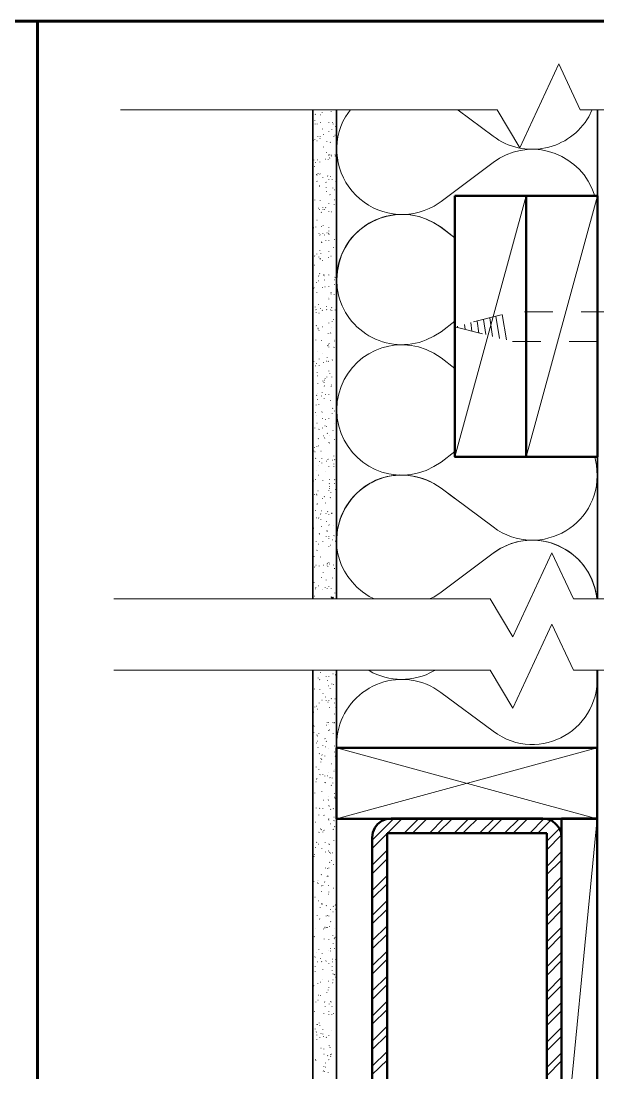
# Model space of a CAD drawing. Header units: inches. Extents: x 5 to 516, y -193 to 129.
# Drawn here: x 344.688 to 346.719, y -20.627 to -16.926 of the extents above; entities that cross this region are included whole.
import ezdxf

# ---------------------------------------------------------------- set-up
doc = ezdxf.new("R2010")
doc.units = ezdxf.units.IN
doc.header["$MEASUREMENT"] = 0
doc.linetypes.add('PDF_IMPORT', pattern=[1, 0.8, -0.2])
doc.layers.add('PDF5_Geometry', color=7, linetype='Continuous')
doc.layers.add('PDF5_Solid Fills', color=7, linetype='Continuous')

msp = doc.modelspace()

# ---------------------------------------------------------------- hatches: boundary and pattern name
at = {"layer": 'PDF5_Solid Fills', "transparency": 33554559}
msp.add_hatch(color=256, dxfattribs=at).paths.add_polyline_path([(345.7810279, -18.957898), (345.7843613, -18.957898), (345.7865845, -18.9567869), (345.7865845, -18.9534535), (345.7799168, -18.9567869)])

# ---------------------------------------------------------------- linework, layer by layer
at = {"layer": 'PDF5_Geometry', "lineweight": 60}
for points in [[(379.067698, -46.9256782), (379.067698, -16.9256758), (334.0676944, -16.9256758), (334.0676944, -46.9256782)], [(344.7465837, -24.4323428), (344.7465837, -16.9256758)]]:
    msp.add_lwpolyline(points, dxfattribs=at)
at = {"layer": 'PDF5_Geometry', "lineweight": 15}
for points in [[(345.0388065, -17.2378978), (346.3643622, -17.2378978), (346.4432509, -17.3712311), (346.5810288, -17.0767866), (346.6565844, -17.2378978), (348.4876957, -17.2378978)], [(345.779918, -17.2445642), (345.779918, -17.243453)], [(346.718806, -18.957898), (346.718806, -17.239009)], [(345.7221403, -17.275674), (345.7221403, -17.2767851)], [(345.7243624, -17.2534527), (345.7232513, -17.2545638)], [(345.7421395, -17.2556748), (345.7410284, -17.2556748)], [(345.7421395, -17.2823427), (345.7421395, -17.2812316)], [(345.7476959, -17.2490084), (345.7476959, -17.2478973)], [(345.7721394, -17.2823427), (345.7721394, -17.2812316)], [(345.7843622, -17.2834526), (345.7843622, -17.2823415)], [(345.7232502, -17.2878969), (345.7232502, -17.289008)], [(345.7310288, -17.2890068), (345.7310288, -17.2878957)], [(345.7488059, -17.3056739), (345.7488059, -17.3045628)], [(345.7710295, -17.3145647), (345.7710295, -17.3134536)], [(345.7821401, -17.3067861), (345.7821401, -17.305675)], [(345.7865844, -17.2878969), (345.7865844, -17.289008)], [(345.7954729, -17.2956755), (345.7954729, -17.2967866)], [(345.717696, -17.3467868), (345.717696, -17.3456756)], [(345.7221403, -17.3423425), (345.7221403, -17.3434536)], [(345.7299166, -17.3467868), (345.7310277, -17.3467868)], [(345.733251, -17.3312296), (345.733251, -17.3323407)], [(345.7410295, -17.3390082), (345.7399184, -17.3390082)], [(345.7410295, -17.3334517), (345.7410295, -17.3323406)], [(345.7532501, -17.3245632), (345.7532501, -17.3234521)], [(345.7643631, -17.3490089), (345.7643631, -17.35012)], [(345.7765837, -17.352341), (345.7776948, -17.3534521)], [(345.7888065, -17.3334517), (345.7888065, -17.3323406)], [(345.7943607, -17.3267853), (345.7932496, -17.3267853)], [(345.7532501, -17.3690081), (345.7532501, -17.367897)], [(345.7632509, -17.3878973), (345.7632509, -17.3890084)], [(345.718806, -17.4145629), (345.718806, -17.415674)], [(345.7243624, -17.4245636), (345.7243624, -17.4234525)], [(345.732141, -17.413453), (345.7332521, -17.413453)], [(345.7399173, -17.4223415), (345.7399173, -17.4212304)], [(345.7588066, -17.4112308), (345.7599177, -17.4112308)], [(345.7688073, -17.4123408), (345.7688073, -17.4112297)], [(345.7710295, -17.399008), (345.7710295, -17.3978969)], [(345.7721394, -17.3956737), (345.7732505, -17.3967848)], [(345.7754737, -17.4067866), (345.7743626, -17.4078977)], [(345.779918, -17.3967859), (345.779918, -17.397897)], [(345.7810279, -17.4012301), (345.7810279, -17.400119)], [(345.7943607, -17.3967859), (345.7932496, -17.3967859)], [(345.7943607, -17.4001179), (345.7954718, -17.401229)], [(346.3499176, -17.4234534), (346.1665842, -17.5601201)], [(345.7210281, -17.4390086), (345.7210281, -17.4378975)], [(345.7276945, -17.4656742), (345.7265834, -17.4656742)], [(345.7299166, -17.4678963), (345.7310277, -17.4678963)], [(345.733251, -17.4623421), (345.7343621, -17.4634532)], [(345.7399173, -17.4634521), (345.7410285, -17.4645632)], [(345.7299166, -17.4890077), (345.7310277, -17.4901188)], [(345.7399173, -17.5056748), (345.7388062, -17.5056748)], [(345.751028, -17.4756749), (345.751028, -17.476786)], [(345.7610287, -17.492342), (345.7621398, -17.4934532)], [(345.7665829, -17.4701185), (345.767694, -17.4712296)], [(345.7710295, -17.4823413), (345.7710295, -17.4834524)], [(345.7776959, -17.4712307), (345.7776959, -17.4723418)], [(345.7832501, -17.4845635), (345.7832501, -17.4834523)], [(345.7965851, -17.4912299), (345.7965851, -17.4901187)], [(345.717696, -17.5201198), (345.7165849, -17.5201198)], [(345.7388052, -17.5067848), (345.737694, -17.5067848)], [(345.7621387, -17.511229), (345.7621387, -17.5123401)], [(345.7643631, -17.525674), (345.763252, -17.525674)], [(345.7754737, -17.5356748), (345.7765848, -17.5367859)], [(345.7854722, -17.5123412), (345.7854722, -17.5134523)], [(345.7910286, -17.5201198), (345.7899175, -17.5201198)], [(346.4665839, -17.5412312), (346.2154728, -18.4590091)], [(346.7165839, -17.5412312), (346.4665839, -18.4590091)], [(346.7076954, -17.5412312), (346.6976954, -17.5134534)], [(345.7221403, -17.5556739), (345.7221403, -17.5545628)], [(345.7410295, -17.5567861), (345.7410295, -17.5578972)], [(345.7710295, -17.5667846), (345.7710295, -17.5678957)], [(345.7899164, -17.5712311), (345.7899164, -17.5723422)], [(345.7921408, -17.554564), (345.793252, -17.554564)], [(346.718806, -17.5723411), (346.7165838, -17.5701188)], [(345.7365853, -17.5845639), (345.7354742, -17.5845639)], [(345.7388052, -17.5890082), (345.737694, -17.5890082)], [(345.7454738, -17.5978967), (345.7443627, -17.5990078)], [(345.7499181, -17.5812296), (345.7510292, -17.5823407)], [(345.7521402, -17.5890082), (345.7510291, -17.5890082)], [(345.7565845, -17.5878982), (345.7565845, -17.5890094)], [(345.7599188, -17.5812296), (345.7610299, -17.5823407)], [(345.7710295, -17.5956746), (345.7710295, -17.5967857)], [(345.779918, -17.5967868), (345.7810291, -17.5967868)], [(345.717696, -17.6534523), (345.7188071, -17.6534523)], [(345.7254724, -17.6501179), (345.7254724, -17.651229)], [(345.7310288, -17.6267867), (345.7299177, -17.6267867)], [(345.7454738, -17.6501179), (345.7454738, -17.6490068)], [(345.7521402, -17.6434538), (345.7521402, -17.6445649)], [(345.7710295, -17.6512301), (345.7710295, -17.6523412)], [(345.7376952, -17.6734515), (345.7365841, -17.6734515)], [(345.7399173, -17.6778957), (345.7410285, -17.6790068)], [(345.751028, -17.6745637), (345.751028, -17.6734525)], [(345.7565845, -17.6790079), (345.7565845, -17.6778968)], [(345.765473, -17.6712316), (345.7643619, -17.6712316)], [(345.7710295, -17.6723415), (345.7699183, -17.6734526)], [(345.7721394, -17.663453), (345.7710283, -17.6645641)], [(345.7732516, -17.6767858), (345.7721405, -17.6767858)], [(345.7454738, -17.7034536), (345.7454738, -17.7023425)], [(345.7465837, -17.7056735), (345.7465837, -17.7045624)], [(345.7610287, -17.6990094), (345.7610287, -17.6978983)], [(345.7710295, -17.6990094), (345.7710295, -17.6978983)], [(345.7876966, -17.7223406), (345.7876966, -17.7234517)], [(345.7910286, -17.695675), (345.7910286, -17.6945639)], [(345.7210281, -17.7523405), (345.7221392, -17.7534516)], [(345.7288067, -17.7456741), (345.7288067, -17.744563)], [(345.7365853, -17.7567848), (345.7365853, -17.7556737)], [(345.7399173, -17.7334513), (345.7399173, -17.7345624)], [(345.7410295, -17.7623413), (345.7399184, -17.7634524)], [(345.7421395, -17.7612291), (345.7421395, -17.7623402)], [(345.7432517, -17.743452), (345.7432517, -17.7423409)], [(345.7688073, -17.757897), (345.7699184, -17.757897)], [(345.7710295, -17.7356757), (345.7710295, -17.7367868)], [(345.779918, -17.7534527), (345.7788069, -17.7534527)], [(345.7221403, -17.7845626), (345.7210292, -17.7845626)], [(345.7488059, -17.7678977), (345.7488059, -17.7667866)], [(345.7354731, -17.8223411), (345.7365842, -17.8234522)], [(345.7399173, -17.8134526), (345.7388062, -17.8145637)], [(345.7554723, -17.8212311), (345.7543612, -17.8223423)], [(345.7543623, -17.8167846), (345.7543623, -17.8178957)], [(345.7565845, -17.8367861), (345.7565845, -17.8378972)], [(345.7710295, -17.8167846), (345.7721406, -17.8167846)], [(345.7710295, -17.8201189), (345.7710295, -17.8190078)], [(345.7932508, -17.8356739), (345.7921397, -17.8356739)], [(345.7943607, -17.8267853), (345.7932496, -17.8278965)], [(345.797695, -17.8367861), (345.797695, -17.8378972)], [(345.8021403, -17.8056757), (345.7999181, -17.8356757)], [(345.718806, -17.8645638), (345.7199171, -17.865675)], [(345.7276945, -17.8445624), (345.7276945, -17.8456735)], [(345.7365853, -17.8401181), (345.7354742, -17.8401181)], [(345.7499181, -17.8634517), (345.748807, -17.8634517)], [(345.7588066, -17.8612295), (345.7576955, -17.8612295)], [(345.7710295, -17.8590074), (345.7721406, -17.8601185)], [(345.7921408, -17.8512311), (345.7921408, -17.8523422)], [(345.7165838, -17.8801188), (345.7176949, -17.8801188)], [(345.7288067, -17.881231), (345.7288067, -17.8801199)], [(345.7688073, -17.899008), (345.7688073, -17.9001191)], [(345.7710295, -17.9034523), (345.7710295, -17.9045634)], [(345.7788058, -17.881231), (345.7799169, -17.8823421)], [(345.779918, -17.8867852), (345.779918, -17.8856741)], [(345.7899164, -17.8878974), (345.7899164, -17.8867863)], [(345.7988072, -17.9101187), (345.7988072, -17.9090076)], [(345.7165838, -17.9334522), (345.7154727, -17.9345633)], [(345.7232502, -17.9323423), (345.7232502, -17.9312312)], [(345.7254724, -17.9401186), (345.7265835, -17.9412297)], [(345.7265846, -17.9501193), (345.7265846, -17.9512304)], [(345.7354731, -17.9234515), (345.734362, -17.9234515)], [(345.7421395, -17.9378965), (345.7421395, -17.9367854)], [(345.7476959, -17.9434529), (345.7488071, -17.944564)], [(345.7632509, -17.9301201), (345.7632509, -17.9312312)], [(345.7643631, -17.9401186), (345.763252, -17.9412297)], [(345.7776959, -17.9412308), (345.7765847, -17.9423419)], [(345.7810279, -17.9334522), (345.782139, -17.9345633)], [(345.7821401, -17.9456751), (345.7821401, -17.9445639)], [(345.7943607, -17.9423407), (345.7943607, -17.9434518)], [(345.7365853, -17.9534536), (345.7376964, -17.9534536)], [(345.7832501, -17.9823414), (345.7832501, -17.9834525)], [(345.7876966, -17.975675), (345.7876966, -17.9767861)], [(346.2154739, -17.9812314), (346.166585, -18.0190092)], [(346.2710295, -17.9867856), (346.2754739, -18.0167856)], [(346.2932508, -17.9812314), (346.2999175, -18.0234537)], [(346.3154744, -17.975675), (346.3243633, -18.0290083)], [(346.3376957, -17.9701185), (346.3476957, -18.0356741)], [(346.359917, -17.9645643), (346.3721393, -18.0423421)], [(346.3821406, -17.9578979), (346.3965851, -18.0478979)], [(345.717696, -18.0001184), (345.7165849, -18.0001184)], [(345.7265846, -17.9967864), (345.7276957, -17.9978975)], [(345.7343609, -18.0067848), (345.7332498, -18.0067848)], [(345.7343609, -18.0101191), (345.7343609, -18.009008)], [(345.7376952, -18.0145634), (345.7365841, -18.0145634)], [(345.7488059, -18.0012306), (345.7476948, -18.0012306)], [(345.7688073, -18.0234519), (345.7688073, -18.024563)], [(345.7710295, -17.9878978), (345.7710295, -17.9890089)], [(345.7765837, -18.022342), (345.7776948, -18.0234531)], [(345.779918, -18.0045649), (345.779918, -18.0056761)], [(346.2488059, -17.993452), (346.2510281, -18.0101187)], [(345.7254724, -18.0490076), (345.7254724, -18.0478965)], [(345.7454738, -18.0490076), (345.7454738, -18.0501187)], [(345.7732516, -18.0590083), (345.7732516, -18.0601194)], [(345.779918, -18.0256741), (345.779918, -18.0267852)], [(345.7910286, -18.0445633), (345.7921398, -18.0445633)], [(345.7910286, -18.0512297), (345.7921398, -18.0523408)], [(346.7165839, -18.0712312), (346.7165839, -18.0567867)], [(345.7154739, -18.0790075), (345.716585, -18.0801186)], [(345.733251, -18.0901182), (345.733251, -18.089007)], [(345.751028, -18.0967868), (345.7499169, -18.0967868)], [(345.7665829, -18.0667846), (345.767694, -18.0678957)], [(345.7710295, -18.0645648), (345.7699183, -18.0645648)], [(345.7710295, -18.0723411), (345.7710295, -18.0734522)], [(345.7899164, -18.0734533), (345.7888053, -18.0745644)], [(345.797695, -18.0656747), (345.7988062, -18.0667858)], [(346.2154737, -18.1478974), (346.1665848, -18.1101196), (346.1410292, -18.094564), (346.1143625, -18.0812307)], [(346.718806, -18.0734533), (346.7165838, -18.07012)], [(345.7165838, -18.1156761), (345.7154727, -18.1156761)], [(345.718806, -18.1234524), (345.718806, -18.1245635)], [(345.7265846, -18.1301188), (345.7276957, -18.1301188)], [(345.7376952, -18.1145639), (345.7376952, -18.115675)], [(345.7532501, -18.1278967), (345.7532501, -18.1267855)], [(345.7621387, -18.1223402), (345.7632498, -18.1223402)], [(345.765473, -18.1090074), (345.765473, -18.1078963)], [(345.7688073, -18.1223402), (345.7699184, -18.1234513)], [(345.7843622, -18.1178959), (345.7832511, -18.119007)], [(345.7243624, -18.1390073), (345.7254735, -18.1390073)], [(345.7310288, -18.1623408), (345.7310288, -18.1634519)], [(345.7376952, -18.1378974), (345.7376952, -18.1367863)], [(345.7710295, -18.1567866), (345.7710295, -18.1578977)], [(345.7754737, -18.164563), (345.7754737, -18.1656741)], [(345.733251, -18.1734515), (345.7321398, -18.1734515)], [(345.733251, -18.2012293), (345.733251, -18.2001182)], [(345.751028, -18.1912308), (345.751028, -18.1923419)], [(345.7554723, -18.196785), (345.7543612, -18.1978961)], [(345.7554723, -18.2090079), (345.7565834, -18.210119)], [(345.7576944, -18.1890087), (345.7565833, -18.1890087)], [(345.7588066, -18.1823423), (345.7588066, -18.1834534)], [(345.7643631, -18.179008), (345.7643631, -18.1778968)], [(345.7810279, -18.2067857), (345.7810279, -18.2056746)], [(345.7821401, -18.1778958), (345.7821401, -18.1790069)], [(345.797695, -18.1812301), (345.7988062, -18.1812301)], [(345.7288067, -18.2423421), (345.7276956, -18.2434532)], [(345.733251, -18.2378978), (345.733251, -18.2367867)], [(345.7454738, -18.2445642), (345.7454738, -18.2456753)], [(345.7476959, -18.2323414), (345.7476959, -18.2312303)], [(345.7588066, -18.24012), (345.7599177, -18.24012)], [(345.7710295, -18.2412299), (345.7710295, -18.2401188)], [(345.779918, -18.2101201), (345.779918, -18.2112312)], [(345.7265846, -18.2767863), (345.7265846, -18.2756752)], [(345.732141, -18.2567848), (345.7310299, -18.2567848)], [(345.7365853, -18.2745642), (345.7365853, -18.2756753)], [(345.7554723, -18.2523406), (345.7554723, -18.2534517)], [(345.7788058, -18.2612291), (345.7776947, -18.2612291)], [(345.7988072, -18.2612291), (345.7976961, -18.2612291)], [(345.8010292, -18.2645641), (345.7999181, -18.293453), (345.8010292, -18.323453)], [(345.7254724, -18.3034519), (345.7243613, -18.3034519)], [(345.7299166, -18.3145648), (345.7288055, -18.3145648)], [(345.7476959, -18.3012297), (345.7465848, -18.3023408)], [(345.7832501, -18.3078961), (345.7832501, -18.306785)], [(345.7843622, -18.2878969), (345.7854734, -18.2890081)], [(345.7921408, -18.2967855), (345.7910297, -18.2978966)], [(345.7221403, -18.3578975), (345.7221403, -18.3567864)], [(345.7310288, -18.3401182), (345.7299177, -18.3401182)], [(345.7488059, -18.3245633), (345.749917, -18.3245633)], [(345.7488059, -18.3578975), (345.7488059, -18.3567864)], [(345.7576944, -18.3501189), (345.7588055, -18.3501189)], [(345.7599188, -18.3278976), (345.7599188, -18.3290087)], [(345.7632509, -18.352341), (345.7632509, -18.3534521)], [(345.7710295, -18.3256754), (345.7710295, -18.3245643)], [(345.7921408, -18.3434525), (345.7910297, -18.3434525)], [(345.7376952, -18.3612296), (345.7365841, -18.3623407)], [(345.7532501, -18.3856753), (345.7543613, -18.3856753)], [(345.7576944, -18.3923417), (345.7565833, -18.3934528)], [(345.7665829, -18.3756745), (345.7654718, -18.3767857)], [(345.7754737, -18.3845631), (345.7754737, -18.3856742)], [(345.7854722, -18.366786), (345.7865833, -18.366786)], [(345.7210281, -18.4256759), (345.7210281, -18.426787)], [(345.7299166, -18.4234515), (345.7299166, -18.4223404)], [(345.7343609, -18.3945638), (345.735472, -18.3956749)], [(345.7365853, -18.4201194), (345.7354742, -18.4201194)], [(345.7710295, -18.4090088), (345.7710295, -18.4101199)], [(345.7743615, -18.4112309), (345.7743615, -18.4101198)], [(345.7910286, -18.3967859), (345.7921398, -18.397897)], [(345.718806, -18.4378965), (345.718806, -18.4390076)], [(345.7232502, -18.4412308), (345.7221391, -18.4412308)], [(345.7243624, -18.4634522), (345.7254735, -18.4645633)], [(345.7432517, -18.4390087), (345.7443628, -18.4390087)], [(345.7465837, -18.4645643), (345.7465837, -18.4634532)], [(345.7676951, -18.4667865), (345.7688062, -18.4678976)], [(345.7888065, -18.4556736), (345.7888065, -18.4567847)], [(345.7932508, -18.4678964), (345.7921397, -18.4690075)], [(346.2154739, -18.4401186), (346.166585, -18.4778964)], [(346.7132515, -18.487898), (346.7076959, -18.4590091)], [(345.7343609, -18.49012), (345.7343609, -18.4912311)], [(345.7388052, -18.4745628), (345.7388052, -18.4756739)], [(345.7465837, -18.4801193), (345.7465837, -18.4812304)], [(345.7632509, -18.4745628), (345.764362, -18.4745628)], [(345.7710295, -18.4934521), (345.7710295, -18.4945632)], [(345.7854722, -18.4712307), (345.7843611, -18.4712307)], [(345.7888065, -18.4845635), (345.7888065, -18.4834524)], [(345.7888065, -18.4934521), (345.7888065, -18.4945632)], [(346.1143625, -18.5067863), (346.1410292, -18.493453), (346.1665848, -18.4778974)], [(345.7243624, -18.537897), (345.7243624, -18.5390081)], [(345.7299166, -18.5067849), (345.7288055, -18.5067849)], [(345.7365853, -18.523452), (345.7354742, -18.523452)], [(345.751028, -18.5412313), (345.7499169, -18.5423424)], [(345.7610287, -18.5112291), (345.7610287, -18.5123402)], [(345.7743615, -18.5390069), (345.7743615, -18.540118)], [(345.7921408, -18.5390069), (345.793252, -18.540118)], [(346.7165839, -18.5301184), (346.7165839, -18.5156739)], [(345.717696, -18.5434534), (345.717696, -18.5445645)], [(345.7343609, -18.5790075), (345.7332498, -18.5790075)], [(345.7710295, -18.5778976), (345.7710295, -18.5790087)], [(345.7732516, -18.552342), (345.7743627, -18.5534531)], [(345.7743615, -18.570119), (345.7743615, -18.5712301)], [(345.7754737, -18.5634526), (345.7743626, -18.5634526)], [(345.7921408, -18.5534519), (345.7921408, -18.5523408)], [(345.7954729, -18.5723411), (345.7954729, -18.5734522)], [(346.718806, -18.5734533), (346.7165838, -18.57012)], [(345.7210281, -18.5901182), (345.7210281, -18.5912293)], [(345.7288067, -18.5901182), (345.7276956, -18.5901182)], [(345.7288067, -18.5923426), (345.7288067, -18.5934537)], [(345.7499181, -18.6056754), (345.748807, -18.6056754)], [(345.7565845, -18.599009), (345.7554734, -18.6001201)], [(345.7776959, -18.6023411), (345.7765847, -18.6034522)], [(345.7788058, -18.584564), (345.7788058, -18.5856751)], [(345.7243624, -18.6478981), (345.7243624, -18.6490093)], [(345.7299166, -18.6256746), (345.7310277, -18.6256746)], [(345.7310288, -18.6245646), (345.7321399, -18.6245646)], [(345.7443616, -18.6490081), (345.7454727, -18.6490081)], [(345.7599188, -18.6212303), (345.7599188, -18.6223414)], [(345.7676951, -18.6512302), (345.766584, -18.6523413)], [(345.7276945, -18.6734515), (345.7265834, -18.6734515)], [(345.7354731, -18.6734515), (345.7365842, -18.6745626)], [(345.7421395, -18.6601187), (345.7432506, -18.6612299)], [(345.7432517, -18.6778958), (345.7432517, -18.6790069)], [(345.7621387, -18.6578966), (345.7610276, -18.6578966)], [(345.7632509, -18.6878965), (345.7632509, -18.6867854)], [(345.7710295, -18.6623409), (345.7710295, -18.663452)], [(345.7810279, -18.6567867), (345.7799168, -18.6567867)], [(345.7821401, -18.6567867), (345.7832512, -18.6578978)], [(345.7154739, -18.7267872), (345.716585, -18.7267872)], [(345.717696, -18.7101201), (345.7188071, -18.7101201)], [(345.7454738, -18.7045636), (345.7454738, -18.7056748)], [(345.765473, -18.7178964), (345.7643619, -18.7178964)], [(345.765473, -18.7212308), (345.765473, -18.7223419)], [(345.7721394, -18.6978972), (345.7732505, -18.6990084)], [(345.7888065, -18.7023415), (345.7888065, -18.7012304)], [(345.7265846, -18.7567849), (345.7265846, -18.7556738)], [(345.7388052, -18.7290071), (345.737694, -18.7301182)], [(345.7388052, -18.7312315), (345.737694, -18.7312315)], [(345.751028, -18.7567849), (345.751028, -18.7556738)], [(345.7621387, -18.7378979), (345.7621387, -18.739009)], [(345.7710295, -18.7390078), (345.7721406, -18.7401189)], [(345.7710295, -18.7467864), (345.7710295, -18.7456753)], [(345.7843622, -18.7512307), (345.7832511, -18.7512307)], [(345.7899164, -18.7356758), (345.7888053, -18.7367869)], [(345.7943607, -18.7556749), (345.7954718, -18.7556749)], [(345.014363, -18.9590079), (346.3399187, -18.9590079), (346.4188075, -19.0923413), (346.5565853, -18.7967857), (346.6321409, -18.9590079), (349.5843633, -18.9590079)], [(345.7310288, -18.787897), (345.7299177, -18.7890081)], [(345.7343609, -18.7656757), (345.735472, -18.7656757)], [(345.7721394, -18.7745642), (345.7721394, -18.7734531)], [(345.7776959, -18.7701199), (345.7765847, -18.7701199)], [(345.7199182, -18.8101206), (345.7199182, -18.8090095)], [(345.7421395, -18.8123404), (345.7421395, -18.8112293)], [(345.765473, -18.8334518), (345.7665841, -18.8345629)], [(345.7710295, -18.8301198), (345.7710295, -18.8312309)], [(345.7743615, -18.8367861), (345.7743615, -18.835675)], [(345.7988072, -18.820119), (345.7988072, -18.8190079)], [(345.7154739, -18.8701204), (345.7154739, -18.8712315)], [(345.7210281, -18.8456747), (345.7221392, -18.8467858)], [(345.7265846, -18.8401182), (345.7254734, -18.8401182)], [(345.7376952, -18.8434525), (345.7376952, -18.8423414)], [(345.7521402, -18.8656761), (345.7521402, -18.864565)], [(345.7543623, -18.8401182), (345.7532512, -18.8401182)], [(345.765473, -18.8390083), (345.765473, -18.8401194)], [(345.7676951, -18.8445625), (345.7676951, -18.8456736)], [(345.7876966, -18.8390083), (345.7876966, -18.8401194)], [(345.7910286, -18.8523411), (345.7899175, -18.8523411)], [(345.7921408, -18.8523411), (345.793252, -18.8523411)], [(345.7199182, -18.9012302), (345.7199182, -18.9001191)], [(345.7354731, -18.9123409), (345.7365842, -18.9123409)], [(345.7443616, -18.8834532), (345.7454727, -18.8834532)], [(345.7621387, -18.8923417), (345.7621387, -18.8912306)], [(345.7843622, -18.8845631), (345.7843622, -18.8856742)], [(345.797695, -18.8856753), (345.797695, -18.8867864)], [(345.7221403, -18.9490095), (345.7210292, -18.9490095)], [(345.7254724, -18.9234516), (345.7243613, -18.9234516)], [(345.7254724, -18.9178974), (345.7254724, -18.9190085)], [(345.7499181, -18.9245638), (345.7510292, -18.9245638)], [(345.7499181, -18.9256759), (345.7510292, -18.9256759)], [(345.7588066, -18.9190073), (345.7588066, -18.9178962)], [(345.765473, -18.9223416), (345.765473, -18.9212305)], [(345.7710295, -18.914563), (345.7710295, -18.9156741)], [(345.779918, -18.9223416), (345.779918, -18.9234527)], [(345.7932508, -18.9378965), (345.7932508, -18.9390077)], [(345.014363, -19.2101201), (346.3399187, -19.2101201), (346.4188075, -19.3434535), (346.5565853, -19.0478979), (346.6321409, -19.2101201), (351.5932526, -19.2101201)], [(345.7343609, -19.2378979), (345.7343609, -19.2367868)], [(345.7388052, -19.2423422), (345.7399163, -19.2434533)], [(345.7421395, -19.2190087), (345.7421395, -19.2178976)], [(345.7621387, -19.2323415), (345.7621387, -19.2334526)], [(345.7665829, -19.2456743), (345.7665829, -19.2445631)], [(345.7710295, -19.2312315), (345.7710295, -19.2323426)], [(345.7865844, -19.2223407), (345.7854733, -19.2223407)], [(345.7954729, -19.2256751), (345.7943618, -19.2256751)], [(345.7954729, -19.2267873), (345.7954729, -19.2256762)], [(346.7143615, -19.2123415), (346.7143615, -19.2112303)], [(346.715474, -19.2467865), (346.715474, -19.2367864)], [(346.718806, -22.3478971), (346.718806, -19.2112301)], [(345.7210281, -19.2756742), (345.7210281, -19.2767853)], [(345.7399173, -19.2778963), (345.7399173, -19.2790074)], [(345.7699173, -19.2645635), (345.7710284, -19.2645635)], [(345.7765837, -19.2756742), (345.7765837, -19.2745631)], [(345.7821401, -19.2578971), (345.7821401, -19.2590082)], [(345.7876966, -19.2612292), (345.7876966, -19.2601181)], [(345.7465837, -19.3156748), (345.7476949, -19.3156748)], [(345.7521402, -19.2912314), (345.7510291, -19.2912314)], [(345.7599188, -19.3045641), (345.7599188, -19.303453)], [(345.7621387, -19.3167847), (345.7621387, -19.3156736)], [(345.7710295, -19.3156748), (345.7710295, -19.3167859)], [(345.7810279, -19.3090084), (345.7799168, -19.3101195)], [(345.7943607, -19.3101206), (345.7932496, -19.3101206)], [(345.7221403, -19.3401183), (345.7221403, -19.3390071)], [(345.7276945, -19.3367862), (345.7288056, -19.3367862)], [(345.7310288, -19.3467869), (345.7321399, -19.3467869)], [(345.7376952, -19.3245633), (345.7376952, -19.3256744)], [(345.7676951, -19.3223412), (345.7688062, -19.3223412)], [(345.7743615, -19.3401183), (345.7743615, -19.3412294)], [(345.7921408, -19.3256755), (345.7921408, -19.3245644)], [(345.7965851, -19.3412305), (345.7965851, -19.3401193)], [(345.718806, -19.3578976), (345.7176949, -19.3578976)], [(345.765473, -19.3923417), (345.765473, -19.3934529)], [(345.7699173, -19.3934539), (345.7699173, -19.3945651)], [(345.7854722, -19.3945639), (345.7854722, -19.3934528)], [(345.7932508, -19.3934539), (345.7921397, -19.3934539)], [(345.7921408, -19.3634518), (345.7921408, -19.3645629)], [(345.718806, -19.4290081), (345.718806, -19.4278969)], [(345.7199182, -19.4056745), (345.7188071, -19.4067856)], [(345.7621387, -19.4034524), (345.7632498, -19.4034524)], [(345.7699173, -19.4212317), (345.7699173, -19.4223428)], [(345.7710295, -19.4001181), (345.7710295, -19.399007)], [(345.7732516, -19.4190073), (345.7743627, -19.4201184)], [(345.7899164, -19.3956738), (345.7899164, -19.3945627)], [(345.7965851, -19.4012303), (345.7976962, -19.4012303)], [(345.7276945, -19.4667866), (345.7276945, -19.4656754)], [(345.7288067, -19.4378966), (345.7288067, -19.4367855)], [(345.732141, -19.459008), (345.7310299, -19.459008)], [(345.732141, -19.4401187), (345.732141, -19.4412298)], [(345.7365853, -19.4323424), (345.7365853, -19.4334535)], [(345.7576944, -19.4501194), (345.7588055, -19.4512305)], [(345.7632509, -19.459008), (345.7621398, -19.4601191)], [(345.7865844, -19.4323424), (345.7865844, -19.4334535)], [(346.718806, -19.459008), (346.7154727, -19.4567857)], [(345.7154739, -19.4845636), (345.716585, -19.4856747)], [(345.733251, -19.4812315), (345.7343621, -19.4812315)], [(345.7388052, -19.5023407), (345.737694, -19.5034518)], [(345.751028, -19.4756751), (345.751028, -19.474564)], [(345.7610287, -19.4790072), (345.7599176, -19.4790072)], [(345.7710295, -19.4834514), (345.7710295, -19.4845625)], [(345.7910286, -19.4978964), (345.7910286, -19.4967853)], [(345.7921408, -19.4767873), (345.7921408, -19.4756762)], [(346.715474, -19.7323415), (345.7988072, -19.4823415)], [(346.715474, -19.4823415), (345.7988072, -19.7323415)], [(345.7154739, -19.5223421), (345.716585, -19.5223421)], [(345.7432517, -19.52012), (345.7432517, -19.5212311)], [(345.7432517, -19.5334528), (345.7432517, -19.5323417)], [(345.7465837, -19.5223421), (345.7454726, -19.5234532)], [(345.7465837, -19.5078971), (345.7476949, -19.5090082)], [(345.7576944, -19.5123414), (345.7576944, -19.5112303)], [(345.779918, -19.539007), (345.7810291, -19.539007)], [(345.7954729, -19.5123414), (345.7943618, -19.5134525)], [(345.7265846, -19.5501199), (345.7265846, -19.551231)], [(345.7365853, -19.5578962), (345.7365853, -19.5590073)], [(345.7410295, -19.5767855), (345.7399184, -19.5778966)], [(345.751028, -19.5778977), (345.751028, -19.5767866)], [(345.7710295, -19.567897), (345.7710295, -19.5690081)], [(345.7888065, -19.5645649), (345.7899176, -19.5645649)], [(345.7921408, -19.5601206), (345.7910297, -19.5601206)], [(345.7254724, -19.6023411), (345.7265835, -19.6023411)], [(345.7288067, -19.5934526), (345.7276956, -19.5934526)], [(345.7288067, -19.5912305), (345.7288067, -19.5923416)], [(345.7576944, -19.5823419), (345.7576944, -19.5812308)], [(345.7576944, -19.6034533), (345.7576944, -19.6045644)], [(345.7599188, -19.6045633), (345.7588077, -19.6056744)], [(345.7665829, -19.5812297), (345.7654718, -19.5812297)], [(345.7754737, -19.5867862), (345.7765848, -19.5878973)], [(345.779918, -19.614564), (345.7810291, -19.6156751)], [(345.7832501, -19.5878984), (345.7832501, -19.5890095)], [(345.7854722, -19.6056755), (345.7854722, -19.6067866)], [(345.7221403, -19.6412296), (345.7221403, -19.6423407)], [(345.7465837, -19.6356754), (345.7465837, -19.6367865)], [(345.7710295, -19.6523425), (345.7710295, -19.6534536)], [(345.7910286, -19.643454), (345.7899175, -19.643454)], [(345.7154739, -19.6678974), (345.716585, -19.6678974)], [(345.7532501, -19.6667852), (345.7543613, -19.6667852)], [(345.7699173, -19.6656753), (345.7688062, -19.6667864)], [(345.7721394, -19.6867867), (345.7721394, -19.6856756)], [(345.7732516, -19.6867867), (345.7721405, -19.6878978)], [(345.7899164, -19.6567868), (345.7910276, -19.6567868)], [(345.7943607, -19.6601188), (345.7932496, -19.6601188)], [(345.7265846, -19.6934531), (345.7265846, -19.6945642)], [(345.7365853, -19.7201186), (345.7365853, -19.7190075)], [(345.7399173, -19.6956752), (345.7388062, -19.6967863)], [(345.7499181, -19.6956752), (345.7499181, -19.6967863)], [(345.7543623, -19.7201186), (345.7554734, -19.7212298)], [(345.7788058, -19.6990095), (345.7776947, -19.7001206)], [(345.7876966, -19.6967851), (345.7865855, -19.6978962)], [(345.7899164, -19.7267873), (345.7888053, -19.7267873)], [(345.7243624, -19.7445644), (345.7254735, -19.7445644)], [(345.7699173, -19.7323415), (345.7710284, -19.7334526)], [(345.7710295, -19.7367858), (345.7710295, -19.7356747)], [(345.7765837, -19.7501186), (345.7776948, -19.7501186)], [(345.7899164, -19.7390079), (345.7888053, -19.740119)], [(345.7932508, -19.7601193), (345.7921397, -19.7612304)], [(345.9243611, -19.8078963), (345.9999166, -19.7312296)], [(345.9776945, -19.7834528), (346.0299167, -19.7312306)], [(346.0365844, -19.7834528), (346.0888066, -19.7312306)], [(346.0665843, -19.7834528), (346.1176954, -19.7312306)], [(346.1254742, -19.7834528), (346.1765853, -19.7312306)], [(346.1543619, -19.7834528), (346.2065841, -19.7312306)], [(346.2132518, -19.7834528), (346.2576963, -19.7390084)], [(346.2576944, -19.7690078), (346.2954722, -19.73123)], [(346.2576944, -19.7390079), (346.2654722, -19.7312301)], [(346.3021393, -19.7834528), (346.3543616, -19.7312306)], [(346.3310293, -19.7834528), (346.3832515, -19.7312306)], [(346.3899169, -19.7834528), (346.4421392, -19.7312306)], [(346.4199169, -19.7834528), (346.4721391, -19.7312306)], [(346.4788067, -19.7834528), (346.5299179, -19.7312306)], [(346.5076945, -19.7834528), (346.55325, -19.7378972)], [(346.715474, -19.7312316), (346.5910295, -21.0234539)], [(345.7376952, -19.7801185), (345.7365841, -19.7812296)], [(345.7432517, -19.7678979), (345.7421406, -19.7678979)], [(345.7454738, -19.77012), (345.7443627, -19.7712311)], [(345.7499181, -19.7790085), (345.7499181, -19.7778974)], [(345.7543623, -19.7723421), (345.7554734, -19.7734532)], [(345.7876955, -19.7701189), (345.7865844, -19.7690078), (345.7865844, -19.7701189)], [(345.7965851, -19.7934535), (345.7976962, -19.7934535)], [(345.9243611, -19.8367862), (345.9765833, -19.784564)], [(346.2432517, -19.7834528), (346.2576962, -19.7690084)], [(346.5388066, -19.8112306), (346.583251, -19.7667861)], [(346.5388066, -19.8412305), (346.5899177, -19.7890083)], [(345.7243624, -19.8334519), (345.7243624, -19.834563)], [(345.7288067, -19.8145649), (345.7276956, -19.815676)], [(345.7343609, -19.8212313), (345.735472, -19.8223424)], [(345.7465837, -19.8367862), (345.7465837, -19.8378973)], [(345.7588066, -19.8145649), (345.7588066, -19.815676)], [(345.7710295, -19.8201191), (345.7710295, -19.8212302)], [(345.7743615, -19.8223412), (345.7743615, -19.8234523)], [(345.7888065, -19.8101206), (345.7888065, -19.8090095)], [(345.717696, -19.8667861), (345.7165849, -19.8667861)], [(345.7199182, -19.8656762), (345.7199182, -19.8667873)], [(345.7210281, -19.8578976), (345.7210281, -19.8590087)], [(345.7599188, -19.850119), (345.7599188, -19.8490079)], [(345.7710295, -19.8456748), (345.7699183, -19.8467859)], [(345.7743615, -19.8512312), (345.7754726, -19.8512312)], [(345.7788058, -19.8534533), (345.7776947, -19.8534533)], [(345.7832501, -19.8523412), (345.7843612, -19.8523412)], [(345.9243611, -19.8956739), (345.9765833, -19.8434516)], [(345.9243611, -19.925676), (345.9765833, -19.8734538)], [(346.5388066, -19.9001181), (346.5910288, -19.8478959)], [(345.7599188, -19.9056746), (345.7599188, -19.9045635)], [(345.7665829, -19.9067868), (345.7665829, -19.9078979)], [(345.7710295, -19.9045646), (345.7710295, -19.9056758)], [(345.7754737, -19.8856754), (345.7743626, -19.8867865)], [(345.7810279, -19.879009), (345.7810279, -19.8801201)], [(345.7888065, -19.893454), (345.7876954, -19.893454)], [(345.7988072, -19.8867853), (345.7988072, -19.8878964)], [(346.5388066, -19.9290081), (346.5910288, -19.877897)], [(345.7165838, -19.9334524), (345.7165838, -19.9323412)], [(345.7310288, -19.9490095), (345.7310288, -19.9478984)], [(345.7343609, -19.9490095), (345.7343609, -19.9478984)], [(345.7443616, -19.9290081), (345.7454727, -19.9301192)], [(345.765473, -19.9356745), (345.765473, -19.9345634)], [(345.7688073, -19.9334524), (345.7676962, -19.9345635)], [(345.7988072, -19.9245638), (345.7976961, -19.9245638)], [(345.9243611, -19.9845637), (345.9765833, -19.9323414)], [(346.5388066, -19.9890079), (346.5910288, -19.9367857)], [(345.718806, -19.9534538), (345.718806, -19.9523427)], [(345.733251, -19.9578981), (345.7321398, -19.9590092)], [(345.7343609, -19.959008), (345.7343609, -19.9601191)], [(345.7465837, -19.9678965), (345.7454726, -19.9678965)], [(345.7499181, -19.9667866), (345.7499181, -19.9678977)], [(345.7565845, -19.9545637), (345.7576956, -19.9556749)], [(345.7699173, -19.9656744), (345.7699173, -19.9667855)], [(345.7876966, -19.9767873), (345.7865855, -19.9767873)], [(345.9243611, -20.0134536), (345.9765833, -19.9612314)], [(346.5388066, -20.0178979), (346.5910288, -19.9656757)], [(346.718806, -19.9601202), (346.7154727, -19.9567869)], [(345.7154739, -20.0078972), (345.716585, -20.0078972)], [(345.7221403, -20.0078972), (345.7232514, -20.0078972)], [(345.7354731, -20.02123), (345.7365842, -20.02123)], [(345.7454738, -19.987898), (345.7454738, -19.9890091)], [(345.7699173, -19.9978964), (345.7688062, -19.9978964)], [(345.7710295, -19.9890079), (345.7710295, -19.990119)], [(345.9243611, -20.0723413), (345.9765833, -20.020119)], [(345.7410295, -20.0456757), (345.7410295, -20.0445646)], [(345.7454738, -20.0312307), (345.7443627, -20.0312307)], [(345.7465837, -20.0323429), (345.7465837, -20.0312318)], [(345.7488059, -20.0312307), (345.7488059, -20.0323418)], [(345.7621387, -20.0378971), (345.7632498, -20.0390082)], [(345.7776959, -20.0523421), (345.7776959, -20.051231)], [(345.7876966, -20.0401192), (345.7865855, -20.0412303)], [(345.7943607, -20.035675), (345.7954718, -20.0367861)], [(345.7954729, -20.0490077), (345.796584, -20.0501189)], [(345.9243611, -20.1023412), (345.9765833, -20.0501189)], [(346.5388066, -20.0767855), (346.5910288, -20.0245633)], [(346.5388066, -20.1067854), (346.5910288, -20.0545632)], [(345.7310288, -20.0712313), (345.7310288, -20.0723424)], [(345.7388052, -20.0845641), (345.7399163, -20.0856752)], [(345.7621387, -20.0734535), (345.7621387, -20.0745646)], [(345.7665829, -20.0723413), (345.767694, -20.0723413)], [(345.7710295, -20.0734535), (345.7710295, -20.0745646)], [(345.7776959, -20.0934526), (345.778807, -20.0945638)], [(345.7865844, -20.0601207), (345.7854733, -20.0601207)], [(345.7232502, -20.1167862), (345.7232502, -20.1178973)], [(345.7532501, -20.1212304), (345.7532501, -20.1201193)], [(345.7576944, -20.1156762), (345.7576944, -20.1167873)], [(345.7588066, -20.1134518), (345.7576955, -20.1134518)], [(345.7632509, -20.114564), (345.7632509, -20.1156751)], [(345.765473, -20.114564), (345.7665841, -20.114564)], [(345.7743615, -20.1112297), (345.7743615, -20.1101186)], [(345.7910286, -20.1167862), (345.7921398, -20.1178973)], [(345.9243611, -20.1612311), (345.9765833, -20.1090088)], [(346.5388066, -20.1656753), (346.5910288, -20.1134531)], [(345.7165838, -20.1534525), (345.7165838, -20.1545636)], [(345.7210281, -20.1467861), (345.719917, -20.1478972)], [(345.7554723, -20.1556746), (345.7554723, -20.1545635)], [(345.7710295, -20.1578967), (345.7710295, -20.1567856)], [(345.7854722, -20.143454), (345.7854722, -20.1423429)], [(345.7865844, -20.1712318), (345.7865844, -20.1701207)], [(345.7910286, -20.1534525), (345.7899175, -20.1545636)], [(345.7932508, -20.1490082), (345.7943619, -20.1501193)], [(345.7988072, -20.1690074), (345.7976961, -20.1701185)], [(345.9243611, -20.1901188), (345.9765833, -20.1390077)], [(346.5388066, -20.194563), (346.5910288, -20.1423408)], [(345.7288067, -20.2023416), (345.7299178, -20.2023416)], [(345.7365853, -20.1923409), (345.7365853, -20.1912298)], [(345.7476959, -20.2078981), (345.7476959, -20.206787)], [(345.7721394, -20.1956752), (345.7710283, -20.1956752)], [(345.7776959, -20.1901188), (345.7776959, -20.1890077)], [(345.7776959, -20.1978974), (345.7776959, -20.1967863)], [(345.7921408, -20.1890088), (345.7921408, -20.1901199)], [(345.9243611, -20.2501186), (345.9765833, -20.1978964)], [(346.5388066, -20.2534529), (346.5910288, -20.2012307)], [(345.7232502, -20.2178966), (345.7221391, -20.2190077)], [(345.733251, -20.2356759), (345.7321398, -20.2356759)], [(345.7421395, -20.223453), (345.7421395, -20.2245641)], [(345.7465837, -20.2345637), (345.7454726, -20.2356748)], [(345.7621387, -20.2323415), (345.7610276, -20.2334527)], [(345.7710295, -20.2412301), (345.7710295, -20.2423412)], [(345.7832501, -20.2356759), (345.7843612, -20.2356759)], [(345.7854722, -20.2267873), (345.7843611, -20.2267873)], [(345.7965851, -20.2278973), (345.795474, -20.2278973)], [(345.9243611, -20.2790086), (345.9765833, -20.2267863)], [(346.5388066, -20.2834528), (346.5910288, -20.2312306)], [(345.7232502, -20.2534529), (345.7232502, -20.2523418)], [(345.7232502, -20.27012), (345.7232502, -20.2690089)], [(345.7499181, -20.2623415), (345.7499181, -20.2612303)], [(345.7832501, -20.2523407), (345.7832501, -20.2534518)], [(345.7832501, -20.2667857), (345.7832501, -20.2656746)], [(345.7865844, -20.2778964), (345.7854733, -20.2778964)], [(345.7899164, -20.2801185), (345.7899164, -20.2812296)], [(345.7921408, -20.2801185), (345.793252, -20.2812296)], [(345.718806, -20.3190092), (345.718806, -20.3201203)], [(345.733251, -20.3123406), (345.733251, -20.3112294)], [(345.7410295, -20.3067864), (345.7421407, -20.3078975)], [(345.751028, -20.2967856), (345.7499169, -20.2967856)], [(345.7699173, -20.303452), (345.7710284, -20.303452)], [(345.7843622, -20.3101207), (345.7832511, -20.3101207)], [(345.7854722, -20.2990078), (345.7865833, -20.2990078)], [(345.7876966, -20.3067864), (345.7876966, -20.3078975)], [(345.7965851, -20.2901192), (345.795474, -20.2901192)], [(345.7988072, -20.2990078), (345.7988072, -20.2978967)], [(345.9243611, -20.3378985), (345.9765833, -20.2856762)], [(345.9243611, -20.3678961), (345.9765833, -20.3156739)], [(346.5388066, -20.3423427), (346.5910288, -20.2901205)], [(346.5388066, -20.3712304), (346.5910288, -20.3190082)], [(345.7165838, -20.3212313), (345.7176949, -20.3223425)], [(345.7354731, -20.3534534), (345.734362, -20.3534534)], [(345.7421395, -20.3545633), (345.7410284, -20.3545633)], [(345.7643631, -20.3423427), (345.7643631, -20.3434538)], [(345.7688073, -20.3356741), (345.7688073, -20.334563)], [(345.7710295, -20.3256756), (345.7710295, -20.3267867)], [(345.7165838, -20.3745648), (345.7154727, -20.3745648)], [(345.7254724, -20.3767869), (345.7254724, -20.377898)], [(345.733251, -20.3701205), (345.7343621, -20.3712316)], [(345.7565845, -20.3767869), (345.7576956, -20.377898)], [(345.7732516, -20.3845632), (345.7732516, -20.3834521)], [(345.7788058, -20.3756747), (345.7776947, -20.3756747)], [(345.779918, -20.3778968), (345.779918, -20.3767857)], [(345.7988072, -20.3601198), (345.7988072, -20.3590087)], [(345.9243611, -20.426786), (345.9765833, -20.3745638)], [(346.5388066, -20.4301203), (346.5910288, -20.3790092)], [(345.7210281, -20.4101189), (345.7210281, -20.41123)], [(345.7543623, -20.4178975), (345.7543623, -20.4190086)], [(345.7588066, -20.394564), (345.7588066, -20.3934528)], [(345.7710295, -20.4101189), (345.7710295, -20.41123)], [(345.7721394, -20.4212318), (345.7721394, -20.4201207)], [(345.7832501, -20.393454), (345.7821389, -20.393454)], [(345.7821401, -20.4201196), (345.7821401, -20.4212307)], [(345.7876966, -20.4178975), (345.7876966, -20.4167864)], [(345.797695, -20.4245639), (345.7988062, -20.4245639)], [(345.9243611, -20.4556737), (345.9765833, -20.4034515)], [(346.5388066, -20.4601202), (346.5910288, -20.407898)], [(345.7276945, -20.4556737), (345.7276945, -20.4545626)], [(345.7299166, -20.4567859), (345.7299166, -20.4556748)], [(345.732141, -20.4578981), (345.732141, -20.456787)], [(345.7376952, -20.4501195), (345.7376952, -20.4512306)], [(345.7399173, -20.4601202), (345.7399173, -20.4612314)], [(345.9243611, -20.5145636), (345.9765833, -20.4623414)], [(346.5388066, -20.5190079), (346.5910288, -20.4667856)], [(346.718806, -20.4601202), (346.7154727, -20.4567869)], [(345.7232502, -20.4712309), (345.7232502, -20.472342)], [(345.7276945, -20.4823416), (345.7265834, -20.4834527)], [(345.7288067, -20.4923423), (345.7299178, -20.4934534)], [(345.7399173, -20.5012308), (345.7399173, -20.5023419)], [(345.7432517, -20.487898), (345.7443628, -20.487898)], [(345.7499181, -20.489008), (345.7499181, -20.4901191)], [(345.751028, -20.473453), (345.751028, -20.4723419)], [(345.7532501, -20.4990087), (345.7532501, -20.5001198)], [(345.7621387, -20.5012308), (345.7632498, -20.5023419)], [(345.7710295, -20.4945644), (345.7710295, -20.4956755)], [(345.7821401, -20.4767874), (345.7821401, -20.4756763)], [(345.9243611, -20.5445635), (345.9765833, -20.4923413)], [(346.5388066, -20.5490078), (346.5910288, -20.4967856)], [(345.7288067, -20.5078972), (345.7288067, -20.5090083)], [(345.7443616, -20.5390071), (345.7432505, -20.5390071)], [(345.7732516, -20.5301185), (345.7732516, -20.5290074)], [(345.7765837, -20.535675), (345.7754725, -20.5367861)], [(345.7243624, -20.5790077), (345.7243624, -20.5778966)], [(345.7554723, -20.5612306), (345.7543612, -20.5612306)], [(345.7543623, -20.5423414), (345.7543623, -20.5434525)], [(345.7676951, -20.5656749), (345.766584, -20.566786)], [(345.7710295, -20.5790077), (345.7710295, -20.5778966)], [(345.7776959, -20.5623406), (345.7776959, -20.5612295)], [(345.7776959, -20.567897), (345.778807, -20.5690081)], [(345.7821401, -20.5601207), (345.781029, -20.5601207)], [(345.9243611, -20.6034534), (345.9765833, -20.5512312)], [(346.5388066, -20.6078977), (346.5910288, -20.5556754)], [(345.7254724, -20.583452), (345.7254724, -20.5845631)], [(345.7543623, -20.6056755), (345.7543623, -20.6045644)], [(345.7599188, -20.5912306), (345.7599188, -20.5923417)], [(345.7599188, -20.6067855), (345.7610299, -20.6067855)], [(345.7710295, -20.5812298), (345.7710295, -20.5823409)], [(345.9243611, -20.6323411), (345.9765833, -20.58123)], [(346.5388066, -20.6367854), (346.5910288, -20.5845632)], [(345.7521402, -20.6190083), (345.7532513, -20.6201194)], [(345.7576944, -20.6212305), (345.7565833, -20.6212305)], [(345.7688073, -20.6256747), (345.7688073, -20.6267858)]]:
    msp.add_lwpolyline(points, dxfattribs=at)
at = {"layer": 'PDF5_Geometry', "lineweight": 35}
for points in [[(345.7154739, -17.2390077), (345.7154739, -18.9578967)], [(345.7988072, -18.957898), (345.7988072, -17.239009)], [(346.7165839, -17.2390077), (346.7165839, -18.9578967)], [(345.7154739, -22.5556743), (345.7988072, -22.5556743), (345.7988072, -19.2112295)], [(345.7154739, -19.2112301), (345.7154739, -22.5556749)], [(346.715474, -19.2112301), (346.715474, -22.3478971), (346.7988073, -22.3478971), (346.7988073, -19.2112301)]]:
    msp.add_lwpolyline(points, dxfattribs=at)
at = {"layer": 'PDF5_Geometry', "lineweight": 15}
for points in [[(345.8465842, -17.2390077), (345.8299175, -17.262341, 0.760565372), (346.1421398, -17.5767855), (346.1665842, -17.5601188)], [(346.2265846, -17.2390077), (346.3499179, -17.3312299, 0.44851217), (346.6865846, -17.262341), (346.6976958, -17.2390077)], [(346.1421403, -17.6356757), (346.1665848, -17.6523423), (346.2154737, -17.6890079), (346.1665848, -17.6512301), (346.1410292, -17.6356746), (346.1143625, -17.6223412, 0.489545628), (345.8010292, -17.8056746), (345.7999181, -17.8356746), (345.8010292, -17.8645635, 0.490228059), (346.1143625, -18.0478968), (346.1410292, -18.0345635), (346.1665848, -18.019008)], [(346.3499181, -18.7056757), (346.1665848, -18.5690091), (346.1410292, -18.5523424, 0.528172482), (345.8010292, -18.7223424), (345.7999181, -18.7523424)], [(346.7143618, -18.9523424), (346.7143618, -18.957898), (346.7110284, -18.9334535, 0.547403852), (346.3499173, -18.797898)], [(346.349917, -19.4245637), (346.1654726, -19.287897), (346.1410281, -19.2712304, 0.528546119), (345.8010281, -19.4412304), (345.7988059, -19.4712304)], [(345.9121405, -19.2112301), (345.9132516, -19.2112301, 0.266033071), (346.1410294, -19.2123412), (346.1443627, -19.2112301)]]:
    msp.add_lwpolyline(points, format="xyb", dxfattribs=at)
at = {"layer": 'PDF5_Geometry', "lineweight": 50}
for points in [[(346.2154739, -17.5412312), (346.2154739, -18.4590091), (346.4665851, -18.4590091), (346.4665851, -17.5412312)], [(346.4665839, -17.5412312), (346.4665839, -18.4590091), (346.7165839, -18.4590091), (346.7165839, -17.5412312)], [(345.7988072, -19.7323415), (345.7988072, -19.4823415), (346.715474, -19.4823415), (346.715474, -19.7323415)], [(346.5910278, -19.7312299), (346.5910278, -21.0234522), (346.7154723, -21.0234522), (346.7154723, -19.7312299)]]:
    msp.add_lwpolyline(points, close=True, dxfattribs=at)
at = {"layer": 'PDF5_Geometry', "linetype": 'PDF_IMPORT', "lineweight": 15, "ltscale": 0.083333}
for points in [[(348.3599172, -17.9490094), (346.4176947, -17.9490094)], [(346.4176947, -18.0534518), (348.3599176, -18.0534518)]]:
    msp.add_lwpolyline(points, dxfattribs=at)
at = {"layer": 'PDF5_Geometry', "linetype": 'PDF_IMPORT', "lineweight": 15, "ltscale": 0.083813}
msp.add_lwpolyline([(346.3776941, -17.9590078), (346.2154734, -18.0012299), (346.3776963, -18.0434531)], dxfattribs=at)
at = {"layer": 'PDF5_Geometry', "lineweight": 15}
for points in [[(346.2243625, -18.0034529), (346.2243625, -17.9990085)], [(346.2154737, -18.6056757), (346.1665848, -18.5690091), (346.1410292, -18.5523424), (346.1665848, -18.5690091)], [(346.166584, -18.9356758), (346.3499173, -18.797898)], [(346.166583, -18.9356758), (346.1410274, -18.9523424), (346.1276941, -18.957898), (346.1410274, -18.9523424)], [(345.928807, -18.957898), (345.9132514, -18.9501202)]]:
    msp.add_lwpolyline(points, close=True, dxfattribs=at)
at = {"layer": 'PDF5_Geometry', "lineweight": 35}
for points in [[(345.7832501, -18.9523415), (345.7799167, -18.9534526), (345.7832501, -18.9523415)], [(345.7843622, -18.957898), (345.7865845, -18.9534535)]]:
    msp.add_lwpolyline(points, close=True, dxfattribs=at)
at = {"layer": 'PDF5_Geometry', "lineweight": 50}
for points in [[(345.9243629, -19.7978982), (345.9265851, -19.7812316), (345.9332518, -19.7645649), (345.9432518, -19.7512316), (345.9576962, -19.7401205), (345.9732518, -19.7334538), (345.9910296, -19.7312316), (346.5243629, -19.7312316)], [(346.5243611, -19.7312311), (346.5410278, -19.7334533), (346.5576945, -19.74012), (346.5710278, -19.7512311), (346.5821389, -19.7645645), (346.5888056, -19.7812311), (346.5910278, -19.7978978), (346.5910278, -22.2812314)], [(345.9910278, -22.3478975), (345.97325, -22.3456753), (345.9576944, -22.3390086), (345.94325, -22.3278975), (345.93325, -22.3145642), (345.9265833, -22.2978975), (345.9243611, -22.2812309), (345.9243611, -19.7978972)], [(345.9765846, -19.7834528), (346.5388069, -19.7834528)], [(345.9765846, -22.2956759), (345.9765846, -19.7834534)], [(346.5388066, -19.7834528), (346.5388066, -22.2956753)]]:
    msp.add_lwpolyline(points, dxfattribs=at)
at = {"layer": 'PDF5_Geometry', "lineweight": 15}
for points in [[(346.6976954, -17.5134534), (346.6355102, -17.3786201), (346.4674546, -17.3337867), (346.3499176, -17.4234534)], [(346.1421403, -17.6356757), (346.0015477, -17.5558053), (345.8216403, -17.6451757), (345.8021403, -17.8056757)], [(346.1143625, -18.0812307), (345.9718625, -18.0259714), (345.8233996, -18.1148048), (345.8010292, -18.2645641)], [(345.8010292, -18.323453), (345.8233996, -18.4732122), (345.9718625, -18.5620455), (346.1143625, -18.5067863)], [(346.1410292, -18.5523424), (345.8719366, -18.4156387), (345.6575477, -18.7866202), (345.9132514, -18.9501202)], [(346.1410292, -18.5523424), (345.8719366, -18.4156387), (345.6575477, -18.7866202), (345.9132514, -18.9501202)], [(346.3499181, -18.7056757), (346.5169922, -18.8291387), (346.7441404, -18.6908239), (346.7132515, -18.487898)], [(346.7143618, -18.9523424), (346.6908618, -18.7785091), (346.4907877, -18.6925276), (346.3499173, -18.797898)], [(346.349917, -19.4245637), (346.5132133, -19.5462119), (346.7383985, -19.4141193), (346.7143615, -19.2123415)]]:
    msp.add_open_spline(points, degree=3, dxfattribs=at)
at = {"layer": 'PDF5_Solid Fills', "lineweight": 35, "transparency": 33554559}
for points in [[(345.7832501, -18.9523415), (345.7799167, -18.956786), (345.7865834, -18.9534526)], [(345.779918, -18.9534537), (345.779918, -18.9567871), (345.7832513, -18.9523426)]]:
    msp.add_solid(points, dxfattribs=at)

doc.saveas('drawing.dxf')
